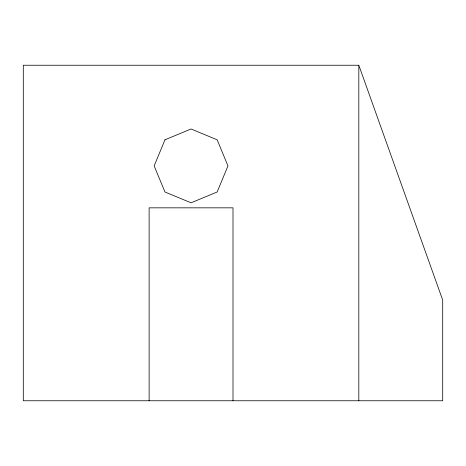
<?xml version="1.0" encoding="UTF-8"?>
<svg xmlns="http://www.w3.org/2000/svg" width="466" height="466" viewBox="0 0 466 466"><rect width="100%" height="100%" fill="white"/><g stroke="black" fill="none" stroke-linecap="round" stroke-linejoin="round"><path stroke-width="0.7" d="M358.82 65.24L23.3 65.24L23.3 400.76L442.7 400.76L442.7 300.104L358.82 65.24L358.82 400.76M233 400.76L233 207.836L149.12 207.836L149.12 400.76M164.964 139.8L154.153 165.896L164.964 191.992L191.06 202.803L217.156 191.992L227.967 165.896L217.156 139.8L191.06 128.989L164.964 139.8"/></g></svg>
